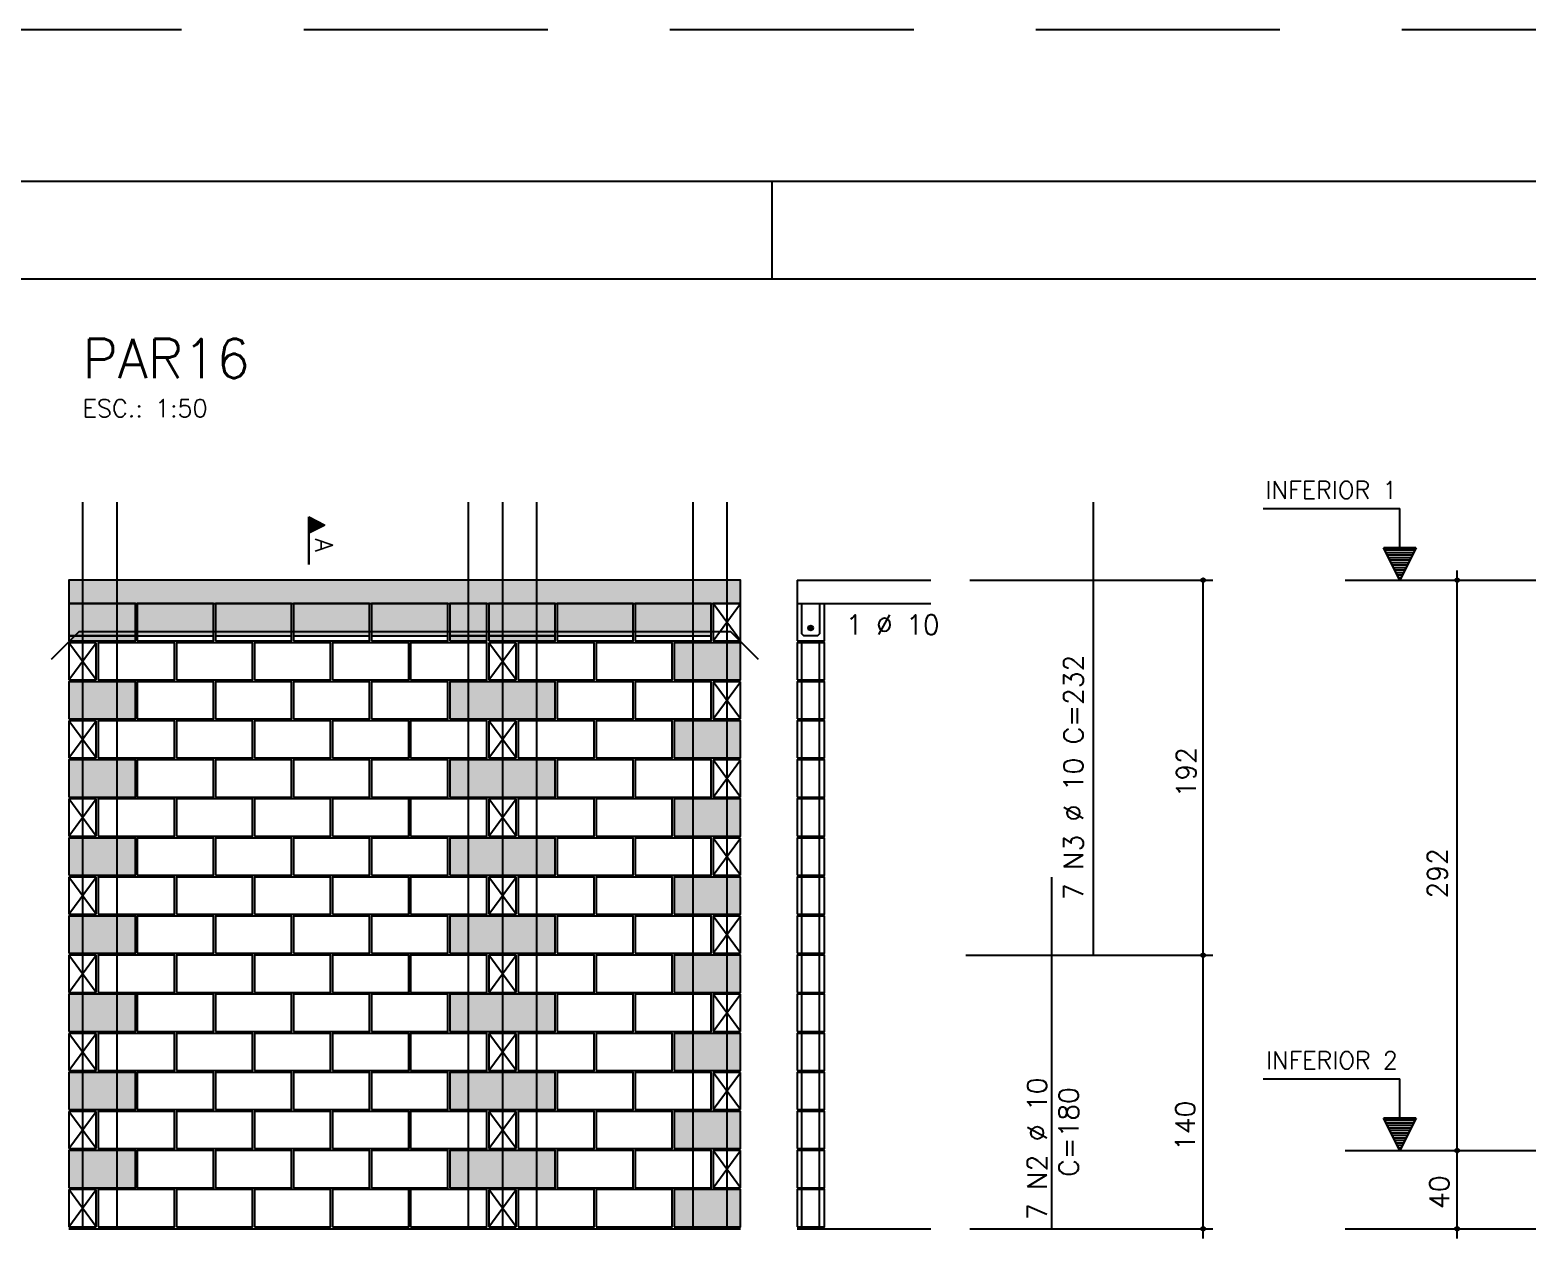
# Model space of a CAD drawing. Extents: x -1.9 to 86, y -1.6 to 60.9.
# Drawn here: x 39.5 to 54.83, y 48.57 to 60.95 of the extents above; entities that cross this region are included whole.
import ezdxf

# ---------------------------------------------------------------- set-up
doc = ezdxf.new("R2010")
doc.units = 0
doc.header["$MEASUREMENT"] = 0
doc.linetypes.add('HIDDEN', pattern=[0.375, 0.25, -0.125])
doc.layers.get('0').update_dxf_attribs({"linetype": 'CONTINUOUS'})
doc.layers.get('Defpoints').update_dxf_attribs({"linetype": 'CONTINUOUS'})
for name, color, linetype in [('ARQ_FOLHA', 7, 'CONTINUOUS'), ('PENA_01', 1, 'CONTINUOUS'), ('PENA_02', 2, 'CONTINUOUS'), ('PENA_03', 3, 'CONTINUOUS'), ('PENA_05', 5, 'CONTINUOUS'), ('PENA_06', 6, 'CONTINUOUS'), ('PENA_09', 254, 'CONTINUOUS'), ('PENA_11', 252, 'CONTINUOUS'), ('PENA_19', 240, 'CONTINUOUS'), ('PENA_21', 100, 'CONTINUOUS'), ('PENA_23', 50, 'CONTINUOUS')]:
    doc.layers.add(name, color=color, linetype=linetype)
doc.styles.get("Standard").update_dxf_attribs({"font": 'ROMANS.SHX'})

# ---------------------------------------------------------------- blocks, each defined once
blk = doc.blocks.new('FOLHA A1 - 841 X 594')
at = {"layer": 'ARQ_FOLHA', "color": 1}
blk.add_line((-370, 584), (-370, 594), dxfattribs=at)
for points in [[(-841, 0), (0, 0), (0, 594), (-841, 594)], [(-816, 10), (-10, 10), (-10, 584), (-816, 584)]]:
    blk.add_lwpolyline(points, close=True, dxfattribs=at)
at = {"layer": 'Defpoints', "color": 8, "linetype": 'HIDDEN', "ltscale": 100}
blk.add_lwpolyline([(-860.5, 609.5), (-860.5, -15.5), (19.5, -15.5), (19.5, 609.5)], close=True, dxfattribs=at)
blk = doc.blocks.new('*U24')
blk.add_blockref('FOLHA A1 - 841 X 594', (0, 0))

msp = doc.modelspace()

# ---------------------------------------------------------------- linework, layer by layer
at = {"layer": 'PENA_01', "linetype": 'Continuous'}
for p, q in [((52.968851, 55.315337), (55.099715, 55.315337)), ((39.895747, 54.745337), (40.575747, 54.745337)), ((40.595747, 54.745337), (41.375747, 54.745337)), ((41.395747, 54.745337), (42.175747, 54.745337)), ((42.195747, 54.745337), (42.975747, 54.745337)), ((42.995747, 54.745337), (43.775747, 54.745337)), ((43.795747, 54.745337), (44.175747, 54.745337)), ((44.195747, 54.745337), (44.875747, 54.745337)), ((44.895747, 54.745337), (45.675747, 54.745337)), ((45.695747, 54.745337), (46.475747, 54.745337)), ((52.968851, 49.475337), (55.099715, 49.475337)), ((52.968851, 48.675337), (55.099715, 48.675337))]:
    msp.add_line(p, q, dxfattribs=at)
at = {"layer": 'PENA_02', "linetype": 'Continuous'}
for p, q in [((46.775747, 55.075337), (46.495747, 55.075337)), ((46.495747, 55.075337), (46.495747, 54.695337)), ((46.775747, 54.695337), (46.775747, 55.075337)), ((40.175747, 54.675337), (39.895747, 54.675337)), ((39.895747, 54.675337), (39.895747, 54.295337)), ((40.175747, 54.295337), (40.175747, 54.675337)), ((44.475747, 54.675337), (44.195747, 54.675337)), ((44.195747, 54.675337), (44.195747, 54.295337)), ((44.475747, 54.295337), (44.475747, 54.675337)), ((46.495747, 54.695337), (46.775747, 54.695337)), ((39.895747, 54.295337), (40.175747, 54.295337)), ((44.195747, 54.295337), (44.475747, 54.295337)), ((46.775747, 54.275337), (46.495747, 54.275337)), ((46.495747, 54.275337), (46.495747, 53.895337)), ((46.775747, 53.895337), (46.775747, 54.275337)), ((40.175747, 53.875337), (39.895747, 53.875337)), ((39.895747, 53.875337), (39.895747, 53.495337)), ((40.175747, 53.495337), (40.175747, 53.875337)), ((44.475747, 53.875337), (44.195747, 53.875337)), ((44.195747, 53.875337), (44.195747, 53.495337)), ((44.475747, 53.495337), (44.475747, 53.875337)), ((46.495747, 53.895337), (46.775747, 53.895337)), ((39.895747, 53.495337), (40.175747, 53.495337)), ((44.195747, 53.495337), (44.475747, 53.495337)), ((46.775747, 53.475337), (46.495747, 53.475337)), ((46.495747, 53.475337), (46.495747, 53.095337)), ((46.775747, 53.095337), (46.775747, 53.475337)), ((40.175747, 53.075337), (39.895747, 53.075337)), ((39.895747, 53.075337), (39.895747, 52.695337)), ((40.175747, 52.695337), (40.175747, 53.075337)), ((44.475747, 53.075337), (44.195747, 53.075337)), ((44.195747, 53.075337), (44.195747, 52.695337)), ((44.475747, 52.695337), (44.475747, 53.075337)), ((46.495747, 53.095337), (46.775747, 53.095337)), ((39.895747, 52.695337), (40.175747, 52.695337)), ((44.195747, 52.695337), (44.475747, 52.695337)), ((46.775747, 52.675337), (46.495747, 52.675337)), ((46.495747, 52.675337), (46.495747, 52.295337)), ((46.775747, 52.295337), (46.775747, 52.675337)), ((46.495747, 52.295337), (46.775747, 52.295337)), ((40.175747, 52.275337), (39.895747, 52.275337)), ((39.895747, 52.275337), (39.895747, 51.895337)), ((40.175747, 51.895337), (40.175747, 52.275337)), ((44.475747, 52.275337), (44.195747, 52.275337)), ((44.195747, 52.275337), (44.195747, 51.895337)), ((44.475747, 51.895337), (44.475747, 52.275337)), ((39.895747, 51.895337), (40.175747, 51.895337)), ((44.195747, 51.895337), (44.475747, 51.895337)), ((46.775747, 51.875337), (46.495747, 51.875337)), ((46.495747, 51.875337), (46.495747, 51.495337)), ((46.775747, 51.495337), (46.775747, 51.875337)), ((40.175747, 51.475337), (39.895747, 51.475337)), ((39.895747, 51.475337), (39.895747, 51.095337)), ((40.175747, 51.095337), (40.175747, 51.475337)), ((44.475747, 51.475337), (44.195747, 51.475337)), ((44.195747, 51.475337), (44.195747, 51.095337)), ((44.475747, 51.095337), (44.475747, 51.475337)), ((46.495747, 51.495337), (46.775747, 51.495337)), ((39.895747, 51.095337), (40.175747, 51.095337)), ((44.195747, 51.095337), (44.475747, 51.095337)), ((46.775747, 51.075337), (46.495747, 51.075337)), ((46.495747, 51.075337), (46.495747, 50.695337)), ((46.775747, 50.695337), (46.775747, 51.075337)), ((40.175747, 50.675337), (39.895747, 50.675337)), ((39.895747, 50.675337), (39.895747, 50.295337)), ((40.175747, 50.295337), (40.175747, 50.675337)), ((44.475747, 50.675337), (44.195747, 50.675337)), ((44.195747, 50.675337), (44.195747, 50.295337)), ((44.475747, 50.295337), (44.475747, 50.675337)), ((46.495747, 50.695337), (46.775747, 50.695337)), ((39.895747, 50.295337), (40.175747, 50.295337)), ((44.195747, 50.295337), (44.475747, 50.295337)), ((46.775747, 50.275337), (46.495747, 50.275337)), ((46.495747, 50.275337), (46.495747, 49.895337)), ((46.775747, 49.895337), (46.775747, 50.275337)), ((40.175747, 49.875337), (39.895747, 49.875337)), ((39.895747, 49.875337), (39.895747, 49.495337)), ((40.175747, 49.875337), (39.895747, 49.875337)), ((39.895747, 49.875337), (39.895747, 49.495337)), ((40.175747, 49.495337), (40.175747, 49.875337)), ((40.175747, 49.495337), (40.175747, 49.875337)), ((44.475747, 49.875337), (44.195747, 49.875337)), ((44.195747, 49.875337), (44.195747, 49.495337)), ((44.475747, 49.875337), (44.195747, 49.875337)), ((44.195747, 49.875337), (44.195747, 49.495337)), ((44.475747, 49.495337), (44.475747, 49.875337)), ((44.475747, 49.495337), (44.475747, 49.875337)), ((46.495747, 49.895337), (46.775747, 49.895337)), ((39.895747, 49.495337), (40.175747, 49.495337)), ((39.895747, 49.495337), (40.175747, 49.495337)), ((44.195747, 49.495337), (44.475747, 49.495337)), ((44.195747, 49.495337), (44.475747, 49.495337)), ((46.775747, 49.475337), (46.495747, 49.475337)), ((46.495747, 49.475337), (46.495747, 49.095337)), ((46.775747, 49.095337), (46.775747, 49.475337)), ((40.175747, 49.075337), (39.895747, 49.075337)), ((39.895747, 49.075337), (39.895747, 48.695337)), ((40.175747, 48.695337), (40.175747, 49.075337)), ((44.475747, 49.075337), (44.195747, 49.075337)), ((44.195747, 49.075337), (44.195747, 48.695337)), ((44.475747, 48.695337), (44.475747, 49.075337)), ((46.495747, 49.095337), (46.775747, 49.095337)), ((39.895747, 48.695337), (40.175747, 48.695337)), ((39.895747, 48.675337), (46.775747, 48.675337)), ((44.195747, 48.695337), (44.475747, 48.695337))]:
    msp.add_line(p, q, dxfattribs=at)
for points in [[(39.895747, 55.075337), (46.775747, 55.075337), (46.775747, 55.315337), (39.895747, 55.315337), (39.895747, 55.075337)], [(39.895747, 54.695337), (40.575747, 54.695337), (40.575747, 55.075337), (39.895747, 55.075337), (39.895747, 54.695337)], [(40.595747, 54.695337), (41.375747, 54.695337), (41.375747, 55.075337), (40.595747, 55.075337), (40.595747, 54.695337)], [(41.395747, 54.695337), (42.175747, 54.695337), (42.175747, 55.075337), (41.395747, 55.075337), (41.395747, 54.695337)], [(42.195747, 54.695337), (42.975747, 54.695337), (42.975747, 55.075337), (42.195747, 55.075337), (42.195747, 54.695337)], [(42.995747, 54.695337), (43.775747, 54.695337), (43.775747, 55.075337), (42.995747, 55.075337), (42.995747, 54.695337)], [(43.795747, 54.695337), (44.175747, 54.695337), (44.175747, 55.075337), (43.795747, 55.075337), (43.795747, 54.695337)], [(44.195747, 54.695337), (44.875747, 54.695337), (44.875747, 55.075337), (44.195747, 55.075337), (44.195747, 54.695337)], [(44.895747, 54.695337), (45.675747, 54.695337), (45.675747, 55.075337), (44.895747, 55.075337), (44.895747, 54.695337)], [(45.695747, 54.695337), (46.475747, 54.695337), (46.475747, 55.075337), (45.695747, 55.075337), (45.695747, 54.695337)], [(40.195747, 54.295337), (40.975747, 54.295337), (40.975747, 54.675337), (40.195747, 54.675337), (40.195747, 54.295337)], [(40.995747, 54.295337), (41.775747, 54.295337), (41.775747, 54.675337), (40.995747, 54.675337), (40.995747, 54.295337)], [(41.795747, 54.295337), (42.575747, 54.295337), (42.575747, 54.675337), (41.795747, 54.675337), (41.795747, 54.295337)], [(42.595747, 54.295337), (43.375747, 54.295337), (43.375747, 54.675337), (42.595747, 54.675337), (42.595747, 54.295337)], [(43.395747, 54.295337), (44.175747, 54.295337), (44.175747, 54.675337), (43.395747, 54.675337), (43.395747, 54.295337)], [(44.495747, 54.295337), (45.275747, 54.295337), (45.275747, 54.675337), (44.495747, 54.675337), (44.495747, 54.295337)], [(45.295747, 54.295337), (46.075747, 54.295337), (46.075747, 54.675337), (45.295747, 54.675337), (45.295747, 54.295337)], [(46.095747, 54.295337), (46.775747, 54.295337), (46.775747, 54.675337), (46.095747, 54.675337), (46.095747, 54.295337)], [(39.895747, 53.895337), (40.575747, 53.895337), (40.575747, 54.275337), (39.895747, 54.275337), (39.895747, 53.895337)], [(40.595747, 53.895337), (41.375747, 53.895337), (41.375747, 54.275337), (40.595747, 54.275337), (40.595747, 53.895337)], [(41.395747, 53.895337), (42.175747, 53.895337), (42.175747, 54.275337), (41.395747, 54.275337), (41.395747, 53.895337)], [(42.195747, 53.895337), (42.975747, 53.895337), (42.975747, 54.275337), (42.195747, 54.275337), (42.195747, 53.895337)], [(42.995747, 53.895337), (43.775747, 53.895337), (43.775747, 54.275337), (42.995747, 54.275337), (42.995747, 53.895337)], [(43.795747, 53.895337), (44.875747, 53.895337), (44.875747, 54.275337), (43.795747, 54.275337), (43.795747, 53.895337)], [(44.895747, 53.895337), (45.675747, 53.895337), (45.675747, 54.275337), (44.895747, 54.275337), (44.895747, 53.895337)], [(45.695747, 53.895337), (46.475747, 53.895337), (46.475747, 54.275337), (45.695747, 54.275337), (45.695747, 53.895337)], [(40.195747, 53.495337), (40.975747, 53.495337), (40.975747, 53.875337), (40.195747, 53.875337), (40.195747, 53.495337)], [(40.995747, 53.495337), (41.775747, 53.495337), (41.775747, 53.875337), (40.995747, 53.875337), (40.995747, 53.495337)], [(41.795747, 53.495337), (42.575747, 53.495337), (42.575747, 53.875337), (41.795747, 53.875337), (41.795747, 53.495337)], [(42.595747, 53.495337), (43.375747, 53.495337), (43.375747, 53.875337), (42.595747, 53.875337), (42.595747, 53.495337)], [(43.395747, 53.495337), (44.175747, 53.495337), (44.175747, 53.875337), (43.395747, 53.875337), (43.395747, 53.495337)], [(44.495747, 53.495337), (45.275747, 53.495337), (45.275747, 53.875337), (44.495747, 53.875337), (44.495747, 53.495337)], [(45.295747, 53.495337), (46.075747, 53.495337), (46.075747, 53.875337), (45.295747, 53.875337), (45.295747, 53.495337)], [(46.095747, 53.495337), (46.775747, 53.495337), (46.775747, 53.875337), (46.095747, 53.875337), (46.095747, 53.495337)], [(39.895747, 53.095337), (40.575747, 53.095337), (40.575747, 53.475337), (39.895747, 53.475337), (39.895747, 53.095337)], [(40.595747, 53.095337), (41.375747, 53.095337), (41.375747, 53.475337), (40.595747, 53.475337), (40.595747, 53.095337)], [(41.395747, 53.095337), (42.175747, 53.095337), (42.175747, 53.475337), (41.395747, 53.475337), (41.395747, 53.095337)], [(42.195747, 53.095337), (42.975747, 53.095337), (42.975747, 53.475337), (42.195747, 53.475337), (42.195747, 53.095337)], [(42.995747, 53.095337), (43.775747, 53.095337), (43.775747, 53.475337), (42.995747, 53.475337), (42.995747, 53.095337)], [(43.795747, 53.095337), (44.875747, 53.095337), (44.875747, 53.475337), (43.795747, 53.475337), (43.795747, 53.095337)], [(44.895747, 53.095337), (45.675747, 53.095337), (45.675747, 53.475337), (44.895747, 53.475337), (44.895747, 53.095337)], [(45.695747, 53.095337), (46.475747, 53.095337), (46.475747, 53.475337), (45.695747, 53.475337), (45.695747, 53.095337)], [(40.195747, 52.695337), (40.975747, 52.695337), (40.975747, 53.075337), (40.195747, 53.075337), (40.195747, 52.695337)], [(40.995747, 52.695337), (41.775747, 52.695337), (41.775747, 53.075337), (40.995747, 53.075337), (40.995747, 52.695337)], [(41.795747, 52.695337), (42.575747, 52.695337), (42.575747, 53.075337), (41.795747, 53.075337), (41.795747, 52.695337)], [(42.595747, 52.695337), (43.375747, 52.695337), (43.375747, 53.075337), (42.595747, 53.075337), (42.595747, 52.695337)], [(43.395747, 52.695337), (44.175747, 52.695337), (44.175747, 53.075337), (43.395747, 53.075337), (43.395747, 52.695337)], [(44.495747, 52.695337), (45.275747, 52.695337), (45.275747, 53.075337), (44.495747, 53.075337), (44.495747, 52.695337)], [(45.295747, 52.695337), (46.075747, 52.695337), (46.075747, 53.075337), (45.295747, 53.075337), (45.295747, 52.695337)], [(46.095747, 52.695337), (46.775747, 52.695337), (46.775747, 53.075337), (46.095747, 53.075337), (46.095747, 52.695337)], [(39.895747, 52.295337), (40.575747, 52.295337), (40.575747, 52.675337), (39.895747, 52.675337), (39.895747, 52.295337)], [(40.595747, 52.295337), (41.375747, 52.295337), (41.375747, 52.675337), (40.595747, 52.675337), (40.595747, 52.295337)], [(41.395747, 52.295337), (42.175747, 52.295337), (42.175747, 52.675337), (41.395747, 52.675337), (41.395747, 52.295337)], [(42.195747, 52.295337), (42.975747, 52.295337), (42.975747, 52.675337), (42.195747, 52.675337), (42.195747, 52.295337)], [(42.995747, 52.295337), (43.775747, 52.295337), (43.775747, 52.675337), (42.995747, 52.675337), (42.995747, 52.295337)], [(43.795747, 52.295337), (44.875747, 52.295337), (44.875747, 52.675337), (43.795747, 52.675337), (43.795747, 52.295337)], [(44.895747, 52.295337), (45.675747, 52.295337), (45.675747, 52.675337), (44.895747, 52.675337), (44.895747, 52.295337)], [(45.695747, 52.295337), (46.475747, 52.295337), (46.475747, 52.675337), (45.695747, 52.675337), (45.695747, 52.295337)], [(40.195747, 51.895337), (40.975747, 51.895337), (40.975747, 52.275337), (40.195747, 52.275337), (40.195747, 51.895337)], [(40.995747, 51.895337), (41.775747, 51.895337), (41.775747, 52.275337), (40.995747, 52.275337), (40.995747, 51.895337)], [(41.795747, 51.895337), (42.575747, 51.895337), (42.575747, 52.275337), (41.795747, 52.275337), (41.795747, 51.895337)], [(42.595747, 51.895337), (43.375747, 51.895337), (43.375747, 52.275337), (42.595747, 52.275337), (42.595747, 51.895337)], [(43.395747, 51.895337), (44.175747, 51.895337), (44.175747, 52.275337), (43.395747, 52.275337), (43.395747, 51.895337)], [(44.495747, 51.895337), (45.275747, 51.895337), (45.275747, 52.275337), (44.495747, 52.275337), (44.495747, 51.895337)], [(45.295747, 51.895337), (46.075747, 51.895337), (46.075747, 52.275337), (45.295747, 52.275337), (45.295747, 51.895337)], [(46.095747, 51.895337), (46.775747, 51.895337), (46.775747, 52.275337), (46.095747, 52.275337), (46.095747, 51.895337)], [(39.895747, 51.495337), (40.575747, 51.495337), (40.575747, 51.875337), (39.895747, 51.875337), (39.895747, 51.495337)], [(40.595747, 51.495337), (41.375747, 51.495337), (41.375747, 51.875337), (40.595747, 51.875337), (40.595747, 51.495337)], [(41.395747, 51.495337), (42.175747, 51.495337), (42.175747, 51.875337), (41.395747, 51.875337), (41.395747, 51.495337)], [(42.195747, 51.495337), (42.975747, 51.495337), (42.975747, 51.875337), (42.195747, 51.875337), (42.195747, 51.495337)], [(42.995747, 51.495337), (43.775747, 51.495337), (43.775747, 51.875337), (42.995747, 51.875337), (42.995747, 51.495337)], [(43.795747, 51.495337), (44.875747, 51.495337), (44.875747, 51.875337), (43.795747, 51.875337), (43.795747, 51.495337)], [(44.895747, 51.495337), (45.675747, 51.495337), (45.675747, 51.875337), (44.895747, 51.875337), (44.895747, 51.495337)], [(45.695747, 51.495337), (46.475747, 51.495337), (46.475747, 51.875337), (45.695747, 51.875337), (45.695747, 51.495337)], [(40.195747, 51.095337), (40.975747, 51.095337), (40.975747, 51.475337), (40.195747, 51.475337), (40.195747, 51.095337)], [(40.995747, 51.095337), (41.775747, 51.095337), (41.775747, 51.475337), (40.995747, 51.475337), (40.995747, 51.095337)], [(41.795747, 51.095337), (42.575747, 51.095337), (42.575747, 51.475337), (41.795747, 51.475337), (41.795747, 51.095337)], [(42.595747, 51.095337), (43.375747, 51.095337), (43.375747, 51.475337), (42.595747, 51.475337), (42.595747, 51.095337)], [(43.395747, 51.095337), (44.175747, 51.095337), (44.175747, 51.475337), (43.395747, 51.475337), (43.395747, 51.095337)], [(44.495747, 51.095337), (45.275747, 51.095337), (45.275747, 51.475337), (44.495747, 51.475337), (44.495747, 51.095337)], [(45.295747, 51.095337), (46.075747, 51.095337), (46.075747, 51.475337), (45.295747, 51.475337), (45.295747, 51.095337)], [(46.095747, 51.095337), (46.775747, 51.095337), (46.775747, 51.475337), (46.095747, 51.475337), (46.095747, 51.095337)], [(39.895747, 50.695337), (40.575747, 50.695337), (40.575747, 51.075337), (39.895747, 51.075337), (39.895747, 50.695337)], [(40.595747, 50.695337), (41.375747, 50.695337), (41.375747, 51.075337), (40.595747, 51.075337), (40.595747, 50.695337)], [(41.395747, 50.695337), (42.175747, 50.695337), (42.175747, 51.075337), (41.395747, 51.075337), (41.395747, 50.695337)], [(42.195747, 50.695337), (42.975747, 50.695337), (42.975747, 51.075337), (42.195747, 51.075337), (42.195747, 50.695337)], [(42.995747, 50.695337), (43.775747, 50.695337), (43.775747, 51.075337), (42.995747, 51.075337), (42.995747, 50.695337)], [(43.795747, 50.695337), (44.875747, 50.695337), (44.875747, 51.075337), (43.795747, 51.075337), (43.795747, 50.695337)], [(44.895747, 50.695337), (45.675747, 50.695337), (45.675747, 51.075337), (44.895747, 51.075337), (44.895747, 50.695337)], [(45.695747, 50.695337), (46.475747, 50.695337), (46.475747, 51.075337), (45.695747, 51.075337), (45.695747, 50.695337)], [(40.195747, 50.295337), (40.975747, 50.295337), (40.975747, 50.675337), (40.195747, 50.675337), (40.195747, 50.295337)], [(40.995747, 50.295337), (41.775747, 50.295337), (41.775747, 50.675337), (40.995747, 50.675337), (40.995747, 50.295337)], [(41.795747, 50.295337), (42.575747, 50.295337), (42.575747, 50.675337), (41.795747, 50.675337), (41.795747, 50.295337)], [(42.595747, 50.295337), (43.375747, 50.295337), (43.375747, 50.675337), (42.595747, 50.675337), (42.595747, 50.295337)], [(43.395747, 50.295337), (44.175747, 50.295337), (44.175747, 50.675337), (43.395747, 50.675337), (43.395747, 50.295337)], [(44.495747, 50.295337), (45.275747, 50.295337), (45.275747, 50.675337), (44.495747, 50.675337), (44.495747, 50.295337)], [(45.295747, 50.295337), (46.075747, 50.295337), (46.075747, 50.675337), (45.295747, 50.675337), (45.295747, 50.295337)], [(46.095747, 50.295337), (46.775747, 50.295337), (46.775747, 50.675337), (46.095747, 50.675337), (46.095747, 50.295337)], [(39.895747, 49.895337), (40.575747, 49.895337), (40.575747, 50.275337), (39.895747, 50.275337), (39.895747, 49.895337)], [(40.595747, 49.895337), (41.375747, 49.895337), (41.375747, 50.275337), (40.595747, 50.275337), (40.595747, 49.895337)], [(41.395747, 49.895337), (42.175747, 49.895337), (42.175747, 50.275337), (41.395747, 50.275337), (41.395747, 49.895337)], [(42.195747, 49.895337), (42.975747, 49.895337), (42.975747, 50.275337), (42.195747, 50.275337), (42.195747, 49.895337)], [(42.995747, 49.895337), (43.775747, 49.895337), (43.775747, 50.275337), (42.995747, 50.275337), (42.995747, 49.895337)], [(43.795747, 49.895337), (44.875747, 49.895337), (44.875747, 50.275337), (43.795747, 50.275337), (43.795747, 49.895337)], [(44.895747, 49.895337), (45.675747, 49.895337), (45.675747, 50.275337), (44.895747, 50.275337), (44.895747, 49.895337)], [(45.695747, 49.895337), (46.475747, 49.895337), (46.475747, 50.275337), (45.695747, 50.275337), (45.695747, 49.895337)], [(40.195747, 49.495337), (40.975747, 49.495337), (40.975747, 49.875337), (40.195747, 49.875337), (40.195747, 49.495337)], [(40.995747, 49.495337), (41.775747, 49.495337), (41.775747, 49.875337), (40.995747, 49.875337), (40.995747, 49.495337)], [(41.795747, 49.495337), (42.575747, 49.495337), (42.575747, 49.875337), (41.795747, 49.875337), (41.795747, 49.495337)], [(42.595747, 49.495337), (43.375747, 49.495337), (43.375747, 49.875337), (42.595747, 49.875337), (42.595747, 49.495337)], [(43.395747, 49.495337), (44.175747, 49.495337), (44.175747, 49.875337), (43.395747, 49.875337), (43.395747, 49.495337)], [(44.495747, 49.495337), (45.275747, 49.495337), (45.275747, 49.875337), (44.495747, 49.875337), (44.495747, 49.495337)], [(45.295747, 49.495337), (46.075747, 49.495337), (46.075747, 49.875337), (45.295747, 49.875337), (45.295747, 49.495337)], [(46.095747, 49.495337), (46.775747, 49.495337), (46.775747, 49.875337), (46.095747, 49.875337), (46.095747, 49.495337)], [(39.895747, 49.095337), (40.575747, 49.095337), (40.575747, 49.475337), (39.895747, 49.475337), (39.895747, 49.095337)], [(40.595747, 49.095337), (41.375747, 49.095337), (41.375747, 49.475337), (40.595747, 49.475337), (40.595747, 49.095337)], [(41.395747, 49.095337), (42.175747, 49.095337), (42.175747, 49.475337), (41.395747, 49.475337), (41.395747, 49.095337)], [(42.195747, 49.095337), (42.975747, 49.095337), (42.975747, 49.475337), (42.195747, 49.475337), (42.195747, 49.095337)], [(42.995747, 49.095337), (43.775747, 49.095337), (43.775747, 49.475337), (42.995747, 49.475337), (42.995747, 49.095337)], [(43.795747, 49.095337), (44.875747, 49.095337), (44.875747, 49.475337), (43.795747, 49.475337), (43.795747, 49.095337)], [(44.895747, 49.095337), (45.675747, 49.095337), (45.675747, 49.475337), (44.895747, 49.475337), (44.895747, 49.095337)], [(45.695747, 49.095337), (46.475747, 49.095337), (46.475747, 49.475337), (45.695747, 49.475337), (45.695747, 49.095337)], [(40.195747, 48.695337), (40.975747, 48.695337), (40.975747, 49.075337), (40.195747, 49.075337), (40.195747, 48.695337)], [(40.995747, 48.695337), (41.775747, 48.695337), (41.775747, 49.075337), (40.995747, 49.075337), (40.995747, 48.695337)], [(41.795747, 48.695337), (42.575747, 48.695337), (42.575747, 49.075337), (41.795747, 49.075337), (41.795747, 48.695337)], [(42.595747, 48.695337), (43.375747, 48.695337), (43.375747, 49.075337), (42.595747, 49.075337), (42.595747, 48.695337)], [(43.395747, 48.695337), (44.175747, 48.695337), (44.175747, 49.075337), (43.395747, 49.075337), (43.395747, 48.695337)], [(44.495747, 48.695337), (45.275747, 48.695337), (45.275747, 49.075337), (44.495747, 49.075337), (44.495747, 48.695337)], [(45.295747, 48.695337), (46.075747, 48.695337), (46.075747, 49.075337), (45.295747, 49.075337), (45.295747, 48.695337)], [(46.095747, 48.695337), (46.775747, 48.695337), (46.775747, 49.075337), (46.095747, 49.075337), (46.095747, 48.695337)]]:
    msp.add_lwpolyline(points, dxfattribs=at)
for centre, radius in [((51.513798, 55.315337), 0.02), ((51.513798, 55.315337), 0.01), ((54.114997, 55.315337), 0.02), ((54.114997, 55.315337), 0.01), ((51.513798, 51.475337), 0.02), ((51.513798, 51.475337), 0.01), ((54.114997, 49.475337), 0.02), ((54.114997, 49.475337), 0.01), ((51.513798, 48.675337), 0.02), ((51.513798, 48.675337), 0.01), ((54.114997, 48.675337), 0.02), ((54.114997, 48.675337), 0.01)]:
    msp.add_circle(centre, radius, dxfattribs=at)
at = {"layer": 'PENA_03', "linetype": 'Continuous'}
for p, q in [((53.52785, 56.047202), (52.12785, 56.047202)), ((53.52785, 55.647202), (53.52785, 56.047202)), ((53.52925, 55.647202), (53.52925, 56.048602)), ((42.351255, 55.476659), (42.351255, 55.963041)), ((42.351255, 55.963041), (42.517188, 55.880075)), ((42.35195, 55.961913), (42.515627, 55.880075)), ((42.517188, 55.880075), (42.35195, 55.797456)), ((42.351951, 55.961913), (42.351951, 55.798236)), ((42.515627, 55.880075), (42.351951, 55.798236)), ((42.364019, 55.956659), (42.364019, 55.80349)), ((42.376783, 55.950277), (42.376783, 55.809872)), ((42.389547, 55.943895), (42.389547, 55.816254)), ((42.402311, 55.937513), (42.402311, 55.822636)), ((42.415075, 55.931131), (42.415075, 55.829018)), ((42.427839, 55.924749), (42.427839, 55.8354)), ((42.440603, 55.918367), (42.440603, 55.841782)), ((42.453367, 55.911985), (42.453367, 55.848164)), ((42.466131, 55.905603), (42.466131, 55.854546)), ((42.478895, 55.899221), (42.478895, 55.860928)), ((42.49166, 55.892839), (42.49166, 55.86731)), ((42.504424, 55.886457), (42.504424, 55.873693)), ((42.351951, 55.797456), (42.351951, 55.476659)), ((53.52855, 55.315337), (53.362617, 55.647202)), ((53.362617, 55.647202), (53.52785, 55.647202)), ((53.52855, 55.318459), (53.364873, 55.645811)), ((53.692226, 55.645811), (53.364873, 55.645811)), ((53.681719, 55.621674), (53.37538, 55.621674)), ((53.668955, 55.596146), (53.388145, 55.596146)), ((53.656191, 55.570618), (53.400909, 55.570618)), ((53.643426, 55.54509), (53.413673, 55.54509)), ((53.630662, 55.519562), (53.426437, 55.519562)), ((53.694483, 55.647202), (53.52855, 55.315337)), ((53.692226, 55.645812), (53.52855, 55.318458)), ((53.52925, 55.647202), (53.694483, 55.647202)), ((53.617898, 55.494034), (53.439201, 55.494034)), ((53.605134, 55.468506), (53.451965, 55.468506)), ((53.59237, 55.442978), (53.464729, 55.442978)), ((53.579606, 55.41745), (53.477493, 55.41745)), ((53.566842, 55.391922), (53.490257, 55.391922)), ((53.554078, 55.366393), (53.503021, 55.366393)), ((54.114997, 48.574804), (54.114997, 55.415337)), ((47.353803, 55.315337), (47.353803, 54.695337)), ((47.353803, 55.315337), (48.724482, 55.315337)), ((49.124482, 55.315337), (51.613798, 55.315337)), ((51.513798, 48.574804), (51.513798, 55.315337)), ((53.541314, 55.340865), (53.515786, 55.340865)), ((46.495747, 54.695337), (46.775747, 55.075337)), ((46.775747, 54.695337), (46.495747, 55.075337)), ((47.353803, 55.075337), (48.724482, 55.075337)), ((39.895747, 54.295337), (40.175747, 54.675337)), ((40.175747, 54.295337), (39.895747, 54.675337)), ((44.195747, 54.295337), (44.475747, 54.675337)), ((44.475747, 54.295337), (44.195747, 54.675337)), ((47.403803, 54.295337), (47.403803, 54.675337)), ((47.583803, 54.295337), (47.583803, 54.675337)), ((46.495747, 53.895337), (46.775747, 54.275337)), ((46.775747, 53.895337), (46.495747, 54.275337)), ((47.403803, 53.895337), (47.403803, 54.275337)), ((47.583803, 53.895337), (47.583803, 54.275337)), ((39.895747, 53.495337), (40.175747, 53.875337)), ((40.175747, 53.495337), (39.895747, 53.875337)), ((44.195747, 53.495337), (44.475747, 53.875337)), ((44.475747, 53.495337), (44.195747, 53.875337)), ((47.403803, 53.495337), (47.403803, 53.875337)), ((47.583803, 53.495337), (47.583803, 53.875337)), ((46.495747, 53.095337), (46.775747, 53.475337)), ((46.775747, 53.095337), (46.495747, 53.475337)), ((47.403803, 53.095337), (47.403803, 53.475337)), ((47.583803, 53.095337), (47.583803, 53.475337)), ((39.895747, 52.695337), (40.175747, 53.075337)), ((40.175747, 52.695337), (39.895747, 53.075337)), ((44.195747, 52.695337), (44.475747, 53.075337)), ((44.475747, 52.695337), (44.195747, 53.075337)), ((47.403803, 52.695337), (47.403803, 53.075337)), ((47.583803, 52.695337), (47.583803, 53.075337)), ((46.495747, 52.295337), (46.775747, 52.675337)), ((46.775747, 52.295337), (46.495747, 52.675337)), ((47.403803, 52.295337), (47.403803, 52.675337)), ((47.583803, 52.295337), (47.583803, 52.675337)), ((39.895747, 51.895337), (40.175747, 52.275337)), ((40.175747, 51.895337), (39.895747, 52.275337)), ((44.195747, 51.895337), (44.475747, 52.275337)), ((44.475747, 51.895337), (44.195747, 52.275337)), ((47.403803, 51.895337), (47.403803, 52.275337)), ((47.583803, 51.895337), (47.583803, 52.275337)), ((46.495747, 51.495337), (46.775747, 51.875337)), ((46.775747, 51.495337), (46.495747, 51.875337)), ((47.403803, 51.495337), (47.403803, 51.875337)), ((47.583803, 51.495337), (47.583803, 51.875337)), ((39.895747, 51.095337), (40.175747, 51.475337)), ((40.175747, 51.095337), (39.895747, 51.475337)), ((44.195747, 51.095337), (44.475747, 51.475337)), ((44.475747, 51.095337), (44.195747, 51.475337)), ((47.403803, 51.095337), (47.403803, 51.475337)), ((47.583803, 51.095337), (47.583803, 51.475337)), ((49.082551, 51.475337), (51.613798, 51.475337)), ((46.495747, 50.695337), (46.775747, 51.075337)), ((46.775747, 50.695337), (46.495747, 51.075337)), ((47.403803, 50.695337), (47.403803, 51.075337)), ((47.583803, 50.695337), (47.583803, 51.075337)), ((39.895747, 50.295337), (40.175747, 50.675337)), ((40.175747, 50.295337), (39.895747, 50.675337)), ((44.195747, 50.295337), (44.475747, 50.675337)), ((44.475747, 50.295337), (44.195747, 50.675337)), ((47.403803, 50.295337), (47.403803, 50.675337)), ((47.583803, 50.295337), (47.583803, 50.675337)), ((46.495747, 49.895337), (46.775747, 50.275337)), ((46.775747, 49.895337), (46.495747, 50.275337)), ((47.403803, 49.895337), (47.403803, 50.275337)), ((47.583803, 49.895337), (47.583803, 50.275337)), ((53.52785, 50.207202), (52.12785, 50.207202)), ((53.52785, 49.807202), (53.52785, 50.207202)), ((53.52925, 49.807202), (53.52925, 50.208602)), ((39.895747, 49.495337), (40.175747, 49.875337)), ((40.175747, 49.495337), (39.895747, 49.875337)), ((39.895747, 49.495337), (40.175747, 49.875337)), ((40.175747, 49.495337), (39.895747, 49.875337)), ((44.195747, 49.495337), (44.475747, 49.875337)), ((44.475747, 49.495337), (44.195747, 49.875337)), ((44.195747, 49.495337), (44.475747, 49.875337)), ((44.475747, 49.495337), (44.195747, 49.875337)), ((47.403803, 49.495337), (47.403803, 49.875337)), ((47.583803, 49.495337), (47.583803, 49.875337)), ((53.52855, 49.475337), (53.362617, 49.807202)), ((53.362617, 49.807202), (53.52785, 49.807202)), ((53.52855, 49.478459), (53.364873, 49.805811)), ((53.692226, 49.805811), (53.364873, 49.805811)), ((53.681719, 49.781674), (53.37538, 49.781674)), ((53.668955, 49.756146), (53.388145, 49.756146)), ((53.656191, 49.730618), (53.400909, 49.730618)), ((53.643426, 49.70509), (53.413673, 49.70509)), ((53.694483, 49.807202), (53.52855, 49.475337)), ((53.692226, 49.805812), (53.52855, 49.478458)), ((53.52925, 49.807202), (53.694483, 49.807202)), ((53.630662, 49.679562), (53.426437, 49.679562)), ((53.617898, 49.654034), (53.439201, 49.654034)), ((53.605134, 49.628506), (53.451965, 49.628506)), ((53.59237, 49.602978), (53.464729, 49.602978)), ((53.579606, 49.57745), (53.477493, 49.57745)), ((53.566842, 49.551922), (53.490257, 49.551922)), ((46.495747, 49.095337), (46.775747, 49.475337)), ((46.775747, 49.095337), (46.495747, 49.475337)), ((47.403803, 49.095337), (47.403803, 49.475337)), ((47.583803, 49.095337), (47.583803, 49.475337)), ((53.554078, 49.526393), (53.503021, 49.526393)), ((53.541314, 49.500865), (53.515786, 49.500865)), ((39.895747, 48.695337), (40.175747, 49.075337)), ((40.175747, 48.695337), (39.895747, 49.075337)), ((44.195747, 48.695337), (44.475747, 49.075337)), ((44.475747, 48.695337), (44.195747, 49.075337)), ((47.403803, 48.695337), (47.403803, 49.075337)), ((47.583803, 48.695337), (47.583803, 49.075337)), ((47.353803, 48.675337), (48.724482, 48.675337)), ((49.124482, 48.675337), (51.613798, 48.675337))]:
    msp.add_line(p, q, dxfattribs=at)
for points in [[(47.353803, 54.695337), (47.633803, 54.695337), (47.633803, 55.075337)], [(47.583803, 55.075337), (47.583803, 54.765337), (47.563803, 54.745337), (47.423803, 54.745337), (47.403803, 54.765337), (47.403803, 55.075337)], [(47.353803, 54.295337), (47.633803, 54.295337), (47.633803, 54.675337), (47.353803, 54.675337), (47.353803, 54.295337)], [(47.353803, 53.895337), (47.633803, 53.895337), (47.633803, 54.275337), (47.353803, 54.275337), (47.353803, 53.895337)], [(47.353803, 53.495337), (47.633803, 53.495337), (47.633803, 53.875337), (47.353803, 53.875337), (47.353803, 53.495337)], [(47.353803, 53.095337), (47.633803, 53.095337), (47.633803, 53.475337), (47.353803, 53.475337), (47.353803, 53.095337)], [(47.353803, 52.695337), (47.633803, 52.695337), (47.633803, 53.075337), (47.353803, 53.075337), (47.353803, 52.695337)], [(47.353803, 52.295337), (47.633803, 52.295337), (47.633803, 52.675337), (47.353803, 52.675337), (47.353803, 52.295337)], [(47.353803, 51.895337), (47.633803, 51.895337), (47.633803, 52.275337), (47.353803, 52.275337), (47.353803, 51.895337)], [(47.353803, 51.495337), (47.633803, 51.495337), (47.633803, 51.875337), (47.353803, 51.875337), (47.353803, 51.495337)], [(47.353803, 51.095337), (47.633803, 51.095337), (47.633803, 51.475337), (47.353803, 51.475337), (47.353803, 51.095337)], [(47.353803, 50.695337), (47.633803, 50.695337), (47.633803, 51.075337), (47.353803, 51.075337), (47.353803, 50.695337)], [(47.353803, 50.295337), (47.633803, 50.295337), (47.633803, 50.675337), (47.353803, 50.675337), (47.353803, 50.295337)], [(47.353803, 49.895337), (47.633803, 49.895337), (47.633803, 50.275337), (47.353803, 50.275337), (47.353803, 49.895337)], [(47.353803, 49.495337), (47.633803, 49.495337), (47.633803, 49.875337), (47.353803, 49.875337), (47.353803, 49.495337)], [(47.353803, 49.095337), (47.633803, 49.095337), (47.633803, 49.475337), (47.353803, 49.475337), (47.353803, 49.095337)], [(47.353803, 48.695337), (47.633803, 48.695337), (47.633803, 49.075337), (47.353803, 49.075337), (47.353803, 48.695337)]]:
    msp.add_lwpolyline(points, dxfattribs=at)
msp.add_circle((47.493352, 54.826327), 0.025, dxfattribs=at)
for points in [[(47.518352, 54.826327), (47.480852, 54.847978), (47.469859, 54.834877)], [(47.518352, 54.826327), (47.469859, 54.834877), (47.469859, 54.817776)], [(47.518352, 54.826327), (47.469859, 54.817776), (47.480852, 54.804676)], [(47.518352, 54.826327), (47.497693, 54.850947), (47.480852, 54.847978)], [(47.518352, 54.826327), (47.480852, 54.804676), (47.497693, 54.801707)], [(47.518352, 54.826327), (47.512503, 54.842397), (47.497693, 54.850947)], [(47.518352, 54.826327), (47.497693, 54.801707), (47.512503, 54.810257)], [(47.518352, 54.826327), (47.512503, 54.810257), (47.518352, 54.826327)]]:
    msp.add_solid(points, dxfattribs=at)
at = {"layer": 'PENA_05', "linetype": 'Continuous'}
for p, q in [((50.390048, 51.475337), (50.390048, 56.115337)), ((39.995747, 54.785337), (39.712904, 54.502494)), ((46.675747, 54.785337), (39.995747, 54.785337)), ((46.95859, 54.502494), (46.675747, 54.785337)), ((49.964124, 48.675337), (49.964124, 52.275337))]:
    msp.add_line(p, q, dxfattribs=at)
for points in [[(40.035747, 56.115337), (40.035747, 48.675337)], [(40.385747, 56.115337), (40.385747, 48.675337)], [(43.985747, 56.115337), (43.985747, 48.675337)], [(44.335747, 56.115337), (44.335747, 48.675337)], [(44.685747, 56.115337), (44.685747, 48.675337)], [(46.285747, 56.115337), (46.285747, 48.675337)], [(46.635747, 56.115337), (46.635747, 48.675337)]]:
    msp.add_lwpolyline(points, dxfattribs=at)
at = {"layer": 'PENA_09', "linetype": 'Continuous'}
for points in [[(39.895747, 54.745337), (40.575747, 54.745337), (40.575747, 55.075337), (39.895747, 55.075337), (39.895747, 54.745337)], [(40.595747, 54.745337), (41.375747, 54.745337), (41.375747, 55.075337), (40.595747, 55.075337), (40.595747, 54.745337)], [(41.395747, 54.745337), (42.175747, 54.745337), (42.175747, 55.075337), (41.395747, 55.075337), (41.395747, 54.745337)], [(42.195747, 54.745337), (42.975747, 54.745337), (42.975747, 55.075337), (42.195747, 55.075337), (42.195747, 54.745337)], [(42.995747, 54.745337), (43.775747, 54.745337), (43.775747, 55.075337), (42.995747, 55.075337), (42.995747, 54.745337)], [(43.795747, 54.745337), (44.175747, 54.745337), (44.175747, 55.075337), (43.795747, 55.075337), (43.795747, 54.745337)], [(44.195747, 54.745337), (44.875747, 54.745337), (44.875747, 55.075337), (44.195747, 55.075337), (44.195747, 54.745337)], [(44.895747, 54.745337), (45.675747, 54.745337), (45.675747, 55.075337), (44.895747, 55.075337), (44.895747, 54.745337)], [(45.695747, 54.745337), (46.475747, 54.745337), (46.475747, 55.075337), (45.695747, 55.075337), (45.695747, 54.745337)]]:
    msp.add_lwpolyline(points, dxfattribs=at)
for points in [[(39.895747, 54.745337), (40.575747, 54.745337), (40.575747, 55.075337)], [(39.895747, 54.745337), (40.575747, 55.075337), (39.895747, 55.075337)], [(39.895747, 54.745337), (39.895747, 55.075337), (39.895747, 54.745337)], [(40.595747, 54.745337), (41.375747, 54.745337), (41.375747, 55.075337)], [(40.595747, 54.745337), (41.375747, 55.075337), (40.595747, 55.075337)], [(40.595747, 54.745337), (40.595747, 55.075337), (40.595747, 54.745337)], [(41.395747, 54.745337), (42.175747, 54.745337), (42.175747, 55.075337)], [(41.395747, 54.745337), (42.175747, 55.075337), (41.395747, 55.075337)], [(41.395747, 54.745337), (41.395747, 55.075337), (41.395747, 54.745337)], [(42.195747, 54.745337), (42.975747, 54.745337), (42.975747, 55.075337)], [(42.195747, 54.745337), (42.975747, 55.075337), (42.195747, 55.075337)], [(42.195747, 54.745337), (42.195747, 55.075337), (42.195747, 54.745337)], [(42.995747, 54.745337), (43.775747, 54.745337), (43.775747, 55.075337)], [(42.995747, 54.745337), (43.775747, 55.075337), (42.995747, 55.075337)], [(42.995747, 54.745337), (42.995747, 55.075337), (42.995747, 54.745337)], [(43.795747, 54.745337), (44.175747, 54.745337), (44.175747, 55.075337)], [(43.795747, 54.745337), (44.175747, 55.075337), (43.795747, 55.075337)], [(43.795747, 54.745337), (43.795747, 55.075337), (43.795747, 54.745337)], [(44.195747, 54.745337), (44.875747, 54.745337), (44.875747, 55.075337)], [(44.195747, 54.745337), (44.875747, 55.075337), (44.195747, 55.075337)], [(44.195747, 54.745337), (44.195747, 55.075337), (44.195747, 54.745337)], [(44.895747, 54.745337), (45.675747, 54.745337), (45.675747, 55.075337)], [(44.895747, 54.745337), (45.675747, 55.075337), (44.895747, 55.075337)], [(44.895747, 54.745337), (44.895747, 55.075337), (44.895747, 54.745337)], [(45.695747, 54.745337), (46.475747, 54.745337), (46.475747, 55.075337)], [(45.695747, 54.745337), (46.475747, 55.075337), (45.695747, 55.075337)], [(45.695747, 54.745337), (45.695747, 55.075337), (45.695747, 54.745337)]]:
    msp.add_solid(points, dxfattribs=at)
at = {"layer": 'PENA_11', "linetype": 'Continuous'}
for points in [[(39.895747, 55.075337), (46.775747, 55.075337), (46.775747, 55.315337)], [(39.895747, 55.075337), (46.775747, 55.315337), (39.895747, 55.315337)], [(39.895747, 55.075337), (39.895747, 55.315337), (39.895747, 55.075337)]]:
    msp.add_solid(points, dxfattribs=at)
at = {"layer": 'PENA_19', "linetype": 'Continuous'}
for points in [[(43.795747, 53.895337), (44.875747, 53.895337), (44.875747, 54.275337), (43.795747, 54.275337), (43.795747, 53.895337)], [(43.795747, 53.095337), (44.875747, 53.095337), (44.875747, 53.475337), (43.795747, 53.475337), (43.795747, 53.095337)], [(43.795747, 52.295337), (44.875747, 52.295337), (44.875747, 52.675337), (43.795747, 52.675337), (43.795747, 52.295337)], [(43.795747, 51.495337), (44.875747, 51.495337), (44.875747, 51.875337), (43.795747, 51.875337), (43.795747, 51.495337)], [(43.795747, 50.695337), (44.875747, 50.695337), (44.875747, 51.075337), (43.795747, 51.075337), (43.795747, 50.695337)], [(43.795747, 49.895337), (44.875747, 49.895337), (44.875747, 50.275337), (43.795747, 50.275337), (43.795747, 49.895337)], [(43.795747, 49.095337), (44.875747, 49.095337), (44.875747, 49.475337), (43.795747, 49.475337), (43.795747, 49.095337)]]:
    msp.add_lwpolyline(points, dxfattribs=at)
for points in [[(43.795747, 53.895337), (44.875747, 53.895337), (44.875747, 54.275337)], [(43.795747, 53.895337), (44.875747, 54.275337), (43.795747, 54.275337)], [(43.795747, 53.895337), (43.795747, 54.275337), (43.795747, 53.895337)], [(43.795747, 53.095337), (44.875747, 53.095337), (44.875747, 53.475337)], [(43.795747, 53.095337), (44.875747, 53.475337), (43.795747, 53.475337)], [(43.795747, 53.095337), (43.795747, 53.475337), (43.795747, 53.095337)], [(43.795747, 52.295337), (44.875747, 52.295337), (44.875747, 52.675337)], [(43.795747, 52.295337), (44.875747, 52.675337), (43.795747, 52.675337)], [(43.795747, 52.295337), (43.795747, 52.675337), (43.795747, 52.295337)], [(43.795747, 51.495337), (44.875747, 51.495337), (44.875747, 51.875337)], [(43.795747, 51.495337), (44.875747, 51.875337), (43.795747, 51.875337)], [(43.795747, 51.495337), (43.795747, 51.875337), (43.795747, 51.495337)], [(43.795747, 50.695337), (44.875747, 50.695337), (44.875747, 51.075337)], [(43.795747, 50.695337), (44.875747, 51.075337), (43.795747, 51.075337)], [(43.795747, 50.695337), (43.795747, 51.075337), (43.795747, 50.695337)], [(43.795747, 49.895337), (44.875747, 49.895337), (44.875747, 50.275337)], [(43.795747, 49.895337), (44.875747, 50.275337), (43.795747, 50.275337)], [(43.795747, 49.895337), (43.795747, 50.275337), (43.795747, 49.895337)], [(43.795747, 49.095337), (44.875747, 49.095337), (44.875747, 49.475337)], [(43.795747, 49.095337), (44.875747, 49.475337), (43.795747, 49.475337)], [(43.795747, 49.095337), (43.795747, 49.475337), (43.795747, 49.095337)]]:
    msp.add_solid(points, dxfattribs=at)
at = {"layer": 'PENA_21', "linetype": 'Continuous'}
for points in [[(39.895747, 54.695337), (40.575747, 54.695337), (40.575747, 54.745337), (39.895747, 54.745337), (39.895747, 54.695337)], [(44.195747, 54.695337), (44.875747, 54.695337), (44.875747, 54.745337), (44.195747, 54.745337), (44.195747, 54.695337)], [(46.095747, 54.295337), (46.775747, 54.295337), (46.775747, 54.675337), (46.095747, 54.675337), (46.095747, 54.295337)], [(39.895747, 53.895337), (40.575747, 53.895337), (40.575747, 54.275337), (39.895747, 54.275337), (39.895747, 53.895337)], [(46.095747, 53.495337), (46.775747, 53.495337), (46.775747, 53.875337), (46.095747, 53.875337), (46.095747, 53.495337)], [(39.895747, 53.095337), (40.575747, 53.095337), (40.575747, 53.475337), (39.895747, 53.475337), (39.895747, 53.095337)], [(46.095747, 52.695337), (46.775747, 52.695337), (46.775747, 53.075337), (46.095747, 53.075337), (46.095747, 52.695337)], [(39.895747, 52.295337), (40.575747, 52.295337), (40.575747, 52.675337), (39.895747, 52.675337), (39.895747, 52.295337)], [(46.095747, 51.895337), (46.775747, 51.895337), (46.775747, 52.275337), (46.095747, 52.275337), (46.095747, 51.895337)], [(39.895747, 51.495337), (40.575747, 51.495337), (40.575747, 51.875337), (39.895747, 51.875337), (39.895747, 51.495337)], [(46.095747, 51.095337), (46.775747, 51.095337), (46.775747, 51.475337), (46.095747, 51.475337), (46.095747, 51.095337)], [(39.895747, 50.695337), (40.575747, 50.695337), (40.575747, 51.075337), (39.895747, 51.075337), (39.895747, 50.695337)], [(46.095747, 50.295337), (46.775747, 50.295337), (46.775747, 50.675337), (46.095747, 50.675337), (46.095747, 50.295337)], [(39.895747, 49.895337), (40.575747, 49.895337), (40.575747, 50.275337), (39.895747, 50.275337), (39.895747, 49.895337)], [(46.095747, 49.495337), (46.775747, 49.495337), (46.775747, 49.875337), (46.095747, 49.875337), (46.095747, 49.495337)], [(39.895747, 49.095337), (40.575747, 49.095337), (40.575747, 49.475337), (39.895747, 49.475337), (39.895747, 49.095337)], [(46.095747, 48.695337), (46.775747, 48.695337), (46.775747, 49.075337), (46.095747, 49.075337), (46.095747, 48.695337)]]:
    msp.add_lwpolyline(points, dxfattribs=at)
for points in [[(39.895747, 54.695337), (40.575747, 54.695337), (40.575747, 54.745337)], [(39.895747, 54.695337), (40.575747, 54.745337), (39.895747, 54.745337)], [(39.895747, 54.695337), (39.895747, 54.745337), (39.895747, 54.695337)], [(44.195747, 54.695337), (44.875747, 54.695337), (44.875747, 54.745337)], [(44.195747, 54.695337), (44.875747, 54.745337), (44.195747, 54.745337)], [(44.195747, 54.695337), (44.195747, 54.745337), (44.195747, 54.695337)], [(46.095747, 54.295337), (46.775747, 54.295337), (46.775747, 54.675337)], [(46.095747, 54.295337), (46.775747, 54.675337), (46.095747, 54.675337)], [(46.095747, 54.295337), (46.095747, 54.675337), (46.095747, 54.295337)], [(39.895747, 53.895337), (40.575747, 53.895337), (40.575747, 54.275337)], [(39.895747, 53.895337), (40.575747, 54.275337), (39.895747, 54.275337)], [(39.895747, 53.895337), (39.895747, 54.275337), (39.895747, 53.895337)], [(46.095747, 53.495337), (46.775747, 53.495337), (46.775747, 53.875337)], [(46.095747, 53.495337), (46.775747, 53.875337), (46.095747, 53.875337)], [(46.095747, 53.495337), (46.095747, 53.875337), (46.095747, 53.495337)], [(39.895747, 53.095337), (40.575747, 53.095337), (40.575747, 53.475337)], [(39.895747, 53.095337), (40.575747, 53.475337), (39.895747, 53.475337)], [(39.895747, 53.095337), (39.895747, 53.475337), (39.895747, 53.095337)], [(46.095747, 52.695337), (46.775747, 52.695337), (46.775747, 53.075337)], [(46.095747, 52.695337), (46.775747, 53.075337), (46.095747, 53.075337)], [(46.095747, 52.695337), (46.095747, 53.075337), (46.095747, 52.695337)], [(39.895747, 52.295337), (40.575747, 52.295337), (40.575747, 52.675337)], [(39.895747, 52.295337), (40.575747, 52.675337), (39.895747, 52.675337)], [(39.895747, 52.295337), (39.895747, 52.675337), (39.895747, 52.295337)], [(46.095747, 51.895337), (46.775747, 51.895337), (46.775747, 52.275337)], [(46.095747, 51.895337), (46.775747, 52.275337), (46.095747, 52.275337)], [(46.095747, 51.895337), (46.095747, 52.275337), (46.095747, 51.895337)], [(39.895747, 51.495337), (40.575747, 51.495337), (40.575747, 51.875337)], [(39.895747, 51.495337), (40.575747, 51.875337), (39.895747, 51.875337)], [(39.895747, 51.495337), (39.895747, 51.875337), (39.895747, 51.495337)], [(46.095747, 51.095337), (46.775747, 51.095337), (46.775747, 51.475337)], [(46.095747, 51.095337), (46.775747, 51.475337), (46.095747, 51.475337)], [(46.095747, 51.095337), (46.095747, 51.475337), (46.095747, 51.095337)], [(39.895747, 50.695337), (40.575747, 50.695337), (40.575747, 51.075337)], [(39.895747, 50.695337), (40.575747, 51.075337), (39.895747, 51.075337)], [(39.895747, 50.695337), (39.895747, 51.075337), (39.895747, 50.695337)], [(46.095747, 50.295337), (46.775747, 50.295337), (46.775747, 50.675337)], [(46.095747, 50.295337), (46.775747, 50.675337), (46.095747, 50.675337)], [(46.095747, 50.295337), (46.095747, 50.675337), (46.095747, 50.295337)], [(39.895747, 49.895337), (40.575747, 49.895337), (40.575747, 50.275337)], [(39.895747, 49.895337), (40.575747, 50.275337), (39.895747, 50.275337)], [(39.895747, 49.895337), (39.895747, 50.275337), (39.895747, 49.895337)], [(46.095747, 49.495337), (46.775747, 49.495337), (46.775747, 49.875337)], [(46.095747, 49.495337), (46.775747, 49.875337), (46.095747, 49.875337)], [(46.095747, 49.495337), (46.095747, 49.875337), (46.095747, 49.495337)], [(39.895747, 49.095337), (40.575747, 49.095337), (40.575747, 49.475337)], [(39.895747, 49.095337), (40.575747, 49.475337), (39.895747, 49.475337)], [(39.895747, 49.095337), (39.895747, 49.475337), (39.895747, 49.095337)], [(46.095747, 48.695337), (46.775747, 48.695337), (46.775747, 49.075337)], [(46.095747, 48.695337), (46.775747, 49.075337), (46.095747, 49.075337)], [(46.095747, 48.695337), (46.095747, 49.075337), (46.095747, 48.695337)]]:
    msp.add_solid(points, dxfattribs=at)
at = {"layer": 'PENA_23', "linetype": 'Continuous'}
msp.add_lwpolyline([(43.795747, 54.695337), (44.175747, 54.695337), (44.175747, 54.745337), (43.795747, 54.745337), (43.795747, 54.695337)], dxfattribs=at)
for points in [[(43.795747, 54.695337), (44.175747, 54.695337), (44.175747, 54.745337)], [(43.795747, 54.695337), (44.175747, 54.745337), (43.795747, 54.745337)], [(43.795747, 54.695337), (43.795747, 54.745337), (43.795747, 54.695337)]]:
    msp.add_solid(points, dxfattribs=at)

# ---------------------------------------------------------------- block references
at = {"xscale": 0.09999999999999938, "yscale": 0.09999999999999938, "zscale": 0.09999999999999938}
msp.add_blockref('*U24', (84.1, -0.001249), dxfattribs=at)

# ---------------------------------------------------------------- texts
at = {"layer": 'PENA_03', "linetype": 'Continuous'}
for s, height, p in [('ESC.: 1:50', 0.18, (40.035747, 56.985337)), ('INFERIOR 1', 0.18, (52.153556, 56.149076)), ('1 %%c 10', 0.2, (47.854622, 54.759036)), ('INFERIOR 2', 0.18, (52.158121, 50.309076))]:
    msp.add_text(s, height=height, dxfattribs=at).set_placement(p)
for s, height, rotation, p in [('A', 0.18, 270, (42.418284, 55.744642)), ('7 N3 %%c 10 C=232', 0.2, 90, (50.285301, 52.040952)), ('192', 0.2, 90, (51.439719, 53.091695)), ('292', 0.2, 90, (54.012693, 52.056734)), ('7 N2 %%c 10', 0.2, 90, (49.912873, 48.76541)), ('C=180', 0.2, 90, (50.236548, 49.207305)), ('140', 0.2, 90, (51.43002, 49.471584)), ('40', 0.2, 90, (54.032546, 48.878413))]:
    msp.add_text(s, height=height, rotation=rotation, dxfattribs=at).set_placement(p)
at = {"layer": 'PENA_06', "linetype": 'Continuous'}
msp.add_text('PAR16', height=0.4, dxfattribs=at).set_placement((40.035747, 57.385337))

doc.saveas('drawing.dxf')
